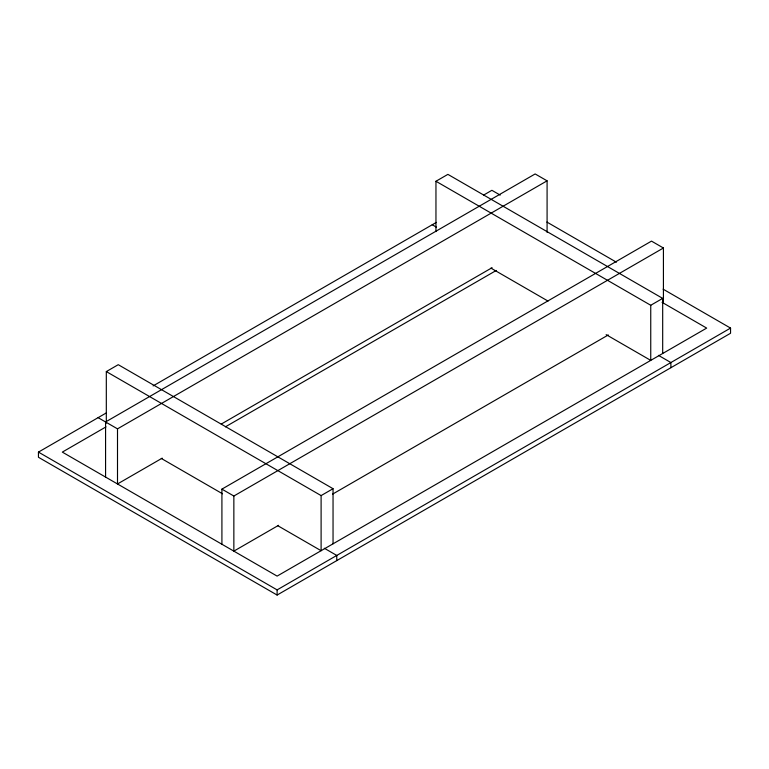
<?xml version="1.0" encoding="UTF-8"?>
<svg xmlns="http://www.w3.org/2000/svg" width="769" height="769" viewBox="0 0 769 769"><rect width="100%" height="100%" fill="white"/><g stroke="black" fill="none" stroke-linecap="round" stroke-linejoin="round"><path stroke-width="1.15" d="M106.314 423.104L106.314 371.581L118.253 364.689L333.044 488.7L333.044 543.818M435.956 231.584L435.956 181.263L447.894 174.371L662.686 298.382L662.686 353.5M663.109 289.154L730.55 328.094L730.55 333.265L277.109 595.052L38.45 457.267L38.45 452.105L106.41 412.866M153.108 385.903L436.35 222.376M483.663 195.057L491.891 190.308L500.196 195.105M105.997 426.882L62.318 452.105L277.109 576.106L706.682 328.094L662.071 302.332M98.115 417.654L117.503 428.852L547.086 180.83L547.086 232.353M162.23 458.141L117.503 483.961L117.503 428.852M221.27 424.055L492.093 267.699M225.423 426.824L496.236 270.467M221.914 544.25L221.914 489.132L651.497 241.12L663.426 248.003L663.426 303.121M221.914 489.132L233.853 496.024L663.426 248.003M106.314 371.581L321.106 495.592L333.044 488.7M435.956 181.263L650.747 305.274L662.686 298.382M278.58 525.314L233.853 551.133L233.853 496.024M332.66 494.083L608.298 334.948M38.45 452.105L277.109 589.89L730.55 328.094M547.086 180.83L535.147 173.948L105.574 421.96L105.574 477.078M546.894 222.058L616.411 262.2M432.236 224.75L436.379 227.153M658.437 355.355L670.885 362.545L670.885 367.707M490.958 268.131L548.028 301.083M606.135 334.63L650.747 360.392L650.747 305.274M324.316 548.249L336.764 555.439L336.764 560.611M161.307 458.449L222.529 493.794M277.522 525.544L321.106 550.71L321.106 495.592M277.109 589.89L277.109 595.052"/></g></svg>
